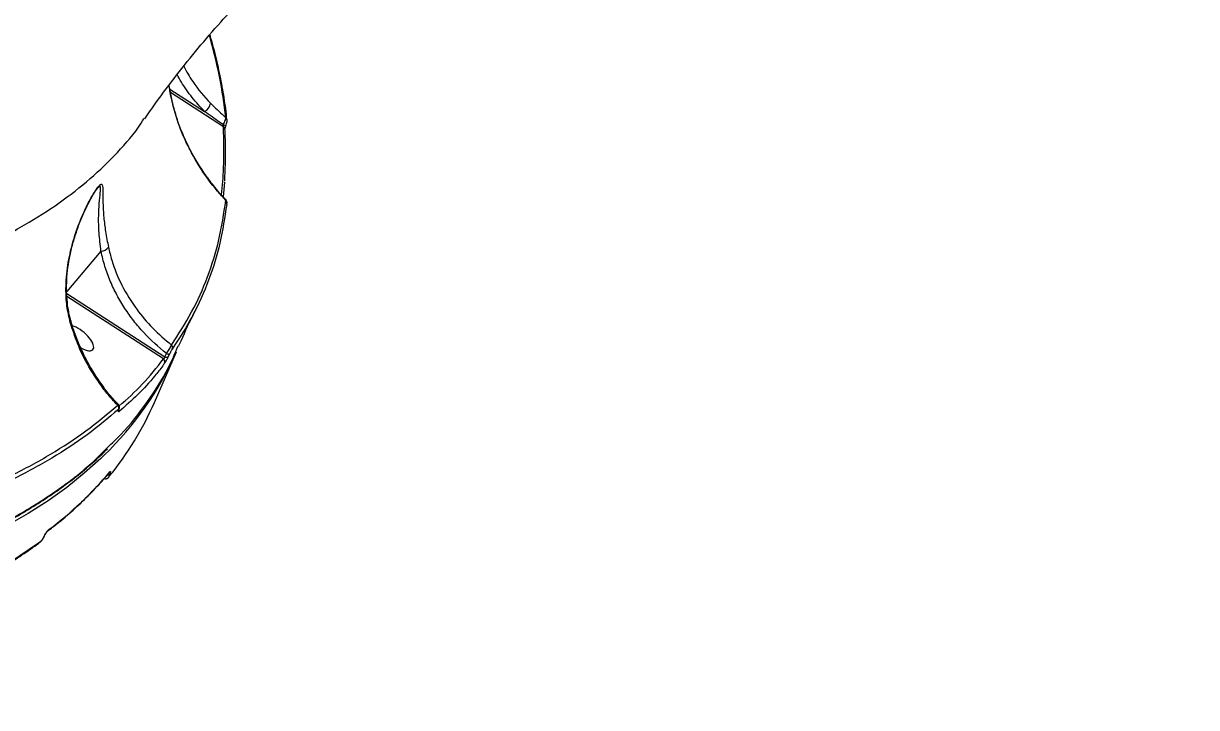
# Model space of a CAD drawing. Header units: millimetres. Extents: x -6521 to 6343, y -6174 to 4868.
# Drawn here: x -3438.6 to -3132.2, y 37.7 to 216.4 of the extents above; entities that cross this region are included whole.
import ezdxf

# ---------------------------------------------------------------- set-up
doc = ezdxf.new("R2010")
doc.units = ezdxf.units.MM
for name, color, linetype in [('DIKOM_ОБЪЕКТ', 7, 'Continuous'), ('DIKOM_РАЗМЕР_ЗОНА', 7, 'Continuous'), ('DIKOM_РАЗМЕР_ОБЪЕКТА', 7, 'Continuous')]:
    doc.layers.add(name, color=color, linetype=linetype)
doc.styles.add('style1', font='arial.ttf', dxfattribs={"width": 0.8})
doc.dimstyles.new('1-50', dxfattribs={"dimtxt": 300, "dimasz": 200, "dimexe": 100, "dimexo": 0, "dimgap": 100, "dimtad": 1, "dimtxsty": 'style1', "dimcen": 200, "dimclrd": 7, "dimclre": 7, "dimclrt": 7, "dimadec": 1, "dimazin": 2, "dimtfac": 1, "dimtmove": 0, "dimatfit": 2, "dimfxl": 0, "dimlwd": 25, "dimlwe": 18, "dimarcsym": 0})

# ---------------------------------------------------------------- blocks, each defined once
blk = doc.blocks.new('*D11')
at = {"layer": 'Defpoints', "color": 0, "transparency": 16777216}
for p in [(2818.82, 364.95), (-5102.52, -1661.02), (-5102.52, -4861.8)]:
    blk.add_point(p, dxfattribs=at)
at = {"layer": 'DIKOM_РАЗМЕР_ОБЪЕКТА', "color": 7, "lineweight": 18, "transparency": 16777216}
for p, q in [((2818.82, 364.95), (2818.82, -4961.8)), ((-5102.52, -1661.02), (-5102.52, -4961.8))]:
    blk.add_line(p, q, dxfattribs=at)
at = {"layer": 'DIKOM_РАЗМЕР_ОБЪЕКТА', "color": 7, "lineweight": 25, "transparency": 16777216}
blk.add_line((2618.82, -4861.8), (-4902.52, -4861.8), dxfattribs=at)
at = {"layer": 'DIKOM_РАЗМЕР_ОБЪЕКТА', "color": 7, "transparency": 16777216}
for points in [[(-4902.52, -4828.46), (-4902.52, -4895.13), (-5102.52, -4861.8)], [(2618.82, -4828.46), (2618.82, -4895.13), (2818.82, -4861.8)]]:
    blk.add_solid(points, dxfattribs=at)
at = {"layer": 'DIKOM_РАЗМЕР_ОБЪЕКТА', "color": 7, "transparency": 16777216, "insert": (-736, -4608.63), "char_height": 300, "attachment_point": 5, "style": 'style1'}
blk.add_mtext('7900', dxfattribs=at)
blk = doc.blocks.new('*D12')
at = {"layer": 'Defpoints', "color": 0, "transparency": 16777216}
for p in [(918.99, 3251.45), (5268.57, 3251.45), (-3684.78, -1936.75)]:
    blk.add_point(p, dxfattribs=at)
at = {"layer": 'DIKOM_РАЗМЕР_ОБЪЕКТА', "color": 7, "lineweight": 18, "transparency": 16777216}
for p, q in [((918.99, 3251.45), (5368.57, 3251.45)), ((-3684.78, -1936.75), (5368.57, -1936.75))]:
    blk.add_line(p, q, dxfattribs=at)
at = {"layer": 'DIKOM_РАЗМЕР_ОБЪЕКТА', "color": 7, "lineweight": 25, "transparency": 16777216}
blk.add_line((5268.57, -1736.75), (5268.57, 3051.45), dxfattribs=at)
at = {"layer": 'DIKOM_РАЗМЕР_ОБЪЕКТА', "color": 7, "transparency": 16777216}
for points in [[(5235.23, 3051.45), (5301.9, 3051.45), (5268.57, 3251.45)], [(5235.23, -1736.75), (5301.9, -1736.75), (5268.57, -1936.75)]]:
    blk.add_solid(points, dxfattribs=at)
at = {"layer": 'DIKOM_РАЗМЕР_ОБЪЕКТА', "color": 7, "transparency": 16777216, "insert": (5015.39, 711.25), "char_height": 300, "attachment_point": 5, "rotation": 90, "style": 'style1'}
blk.add_mtext('5150', dxfattribs=at)
blk = doc.blocks.new('*D13')
at = {"layer": 'Defpoints', "color": 0, "transparency": 16777216}
for p in [(1683.24, 4867.99), (-4359.52, -3960.36), (6242.61, -3960.36)]:
    blk.add_point(p, dxfattribs=at)
at = {"layer": 'DIKOM_РАЗМЕР_ЗОНА', "color": 7, "lineweight": 18, "transparency": 16777216}
for p, q in [((1683.24, 4867.99), (6342.61, 4867.99)), ((-4359.52, -3960.36), (6342.61, -3960.36))]:
    blk.add_line(p, q, dxfattribs=at)
at = {"layer": 'DIKOM_РАЗМЕР_ЗОНА', "color": 7, "lineweight": 25, "transparency": 16777216}
blk.add_line((6242.61, 4667.99), (6242.61, -3760.36), dxfattribs=at)
at = {"layer": 'DIKOM_РАЗМЕР_ЗОНА', "color": 7, "transparency": 16777216}
for points in [[(6209.28, 4667.99), (6275.95, 4667.99), (6242.61, 4867.99)], [(6209.28, -3760.36), (6275.95, -3760.36), (6242.61, -3960.36)]]:
    blk.add_solid(points, dxfattribs=at)
at = {"layer": 'DIKOM_РАЗМЕР_ЗОНА', "color": 7, "transparency": 16777216, "insert": (5989.44, 630.24), "char_height": 300, "attachment_point": 5, "rotation": 90, "style": 'style1'}
blk.add_mtext('8850', dxfattribs=at)
blk = doc.blocks.new('*D14')
at = {"layer": 'Defpoints', "color": 0, "transparency": 16777216}
for p in [(4318.82, 257.45), (-6520.67, -1799.21), (4318.82, -6073.51)]:
    blk.add_point(p, dxfattribs=at)
at = {"layer": 'DIKOM_РАЗМЕР_ЗОНА', "color": 7, "lineweight": 18, "transparency": 16777216}
for p, q in [((4318.82, 257.45), (4318.82, -6173.51)), ((-6520.67, -1799.21), (-6520.67, -6173.51))]:
    blk.add_line(p, q, dxfattribs=at)
at = {"layer": 'DIKOM_РАЗМЕР_ЗОНА', "color": 7, "lineweight": 25, "transparency": 16777216}
blk.add_line((-6320.67, -6073.51), (4118.82, -6073.51), dxfattribs=at)
at = {"layer": 'DIKOM_РАЗМЕР_ЗОНА', "color": 7, "transparency": 16777216}
for points in [[(-6320.67, -6040.18), (-6320.67, -6106.84), (-6520.67, -6073.51)], [(4118.82, -6040.18), (4118.82, -6106.84), (4318.82, -6073.51)]]:
    blk.add_solid(points, dxfattribs=at)
at = {"layer": 'DIKOM_РАЗМЕР_ЗОНА', "color": 7, "transparency": 16777216, "insert": (-430.65, -5820.34), "char_height": 300, "attachment_point": 5, "style": 'style1'}
blk.add_mtext('10850', dxfattribs=at)

msp = doc.modelspace()

# ---------------------------------------------------------------- linework, layer by layer
at = {"layer": 'DIKOM_ОБЪЕКТ', "color": 7, "linetype": 'Continuous', "lineweight": 15}
for p, q in [((-3400.38, 199.225), (-3391.262, 193.347)), ((-3386.347, 189.384), (-3400.192, 198.31)), ((-3407.099, 191.499), (-3407.053, 191.57)), ((-3386.098, 174.909), (-3386.435, 171.122)), ((-3418.329, 156.878), (-3427.27, 146.41)), ((-3427.256, 145.857), (-3401.652, 129.349)), ((-3402.014, 128.788), (-3427.236, 145.05)), ((-3404.387, 117.412), (-3398.647, 130.666)), ((-3401.652, 129.349), (-3401.259, 130.158)), ((-3400.355, 130.192), (-3400.747, 129.385)), ((-3416.085, 98.616), (-3416.097, 98.589)), ((-3433.216, 82.346), (-3433.179, 82.431)), ((-3433.146, 82.431), (-3433.109, 82.516))]:
    msp.add_line(p, q, dxfattribs=at)
at = {"layer": 'DIKOM_ОБЪЕКТ', "color": 7, "linetype": 'Continuous', "lineweight": 15, "flags": 128}
for points in [[(-3426.339, 138.284), (-3426.231, 138.409), (-3426.205, 138.515), (-3426.206, 138.525)], [(-3413.691, 115.371), (-3413.617, 115.493), (-3413.605, 115.522)], [(-3417.517, 103.606), (-3418.409, 102.746), (-3422.684, 98.903), (-3427.264, 95.228), (-3432.143, 91.724), (-3437.32, 88.393), (-3442.788, 85.238)], [(-3416.262, 97.94), (-3416.231, 97.981), (-3416.149, 98.127)], [(-3416.135, 99.097), (-3416.101, 99.141), (-3416.014, 99.293)]]:
    msp.add_lwpolyline(points, dxfattribs=at)
at = {"layer": 'DIKOM_ОБЪЕКТ', "color": 7, "linetype": 'Continuous', "lineweight": 15}
for centre, radius, start, end in [((-3393.07, 196.301), 3.463, 301.46391, 346.98728), ((-3385.303, 192.517), 2.787, 247.09466, 262.14562), ((-3386.217, 191.125), 0.817, 8.17455, 52.3815), ((-3386.742, 188.681), 0.806, 5.10163, 60.62351), ((-3386.257, 169.504), 0.84, 334.59639, 50.98065), ((-3418.483, 159.499), 2.626, 273.36003, 323.23522), ((-3400.579, 131.723), 0.943, 335.82701, 46.29813), ((-3476.753, 165.024), 85.329, 313.96401, 336.256), ((-3402.609, 128.023), 0.969, 336.31238, 52.1383), ((-3401.228, 130.065), 0.832, 239.2945, 305.2614), ((-3400.833, 130.871), 0.831, 239.14034, 305.13427), ((-3417.862, 121.275), 0.293, 299.64619, 349.72015), ((-3480.094, 150.355), 82.564, 320.75874, 336.48384), ((-3414.678, 116.011), 1, 336.2449, 43.65699), ((-3414.471, 115.431), 0.957, 334.37579, 16.22303), ((-3491.137, 162.612), 98.248, 307.06612, 319.87338), ((-3416.483, 99.103), 0.643, 254.8223, 306.87097), ((-3416.468, 99.125), 0.637, 255.40166, 306.94751), ((-3432.64, 84.524), 0.784, 307.06197, 336.84627), ((-3520.55, 201.876), 148.484, 287.3594, 305.64382), ((-3434.74, 81.517), 0.781, 306.71335, 336.90615), ((-3433.333, 82.512), 0.204, 305.1729, 336.51898), ((-3433.296, 82.598), 0.204, 305.19022, 337.58402)]:
    msp.add_arc(centre, radius, start, end, dxfattribs=at)
for start_param, end_param in [(0.1419857, 2.4055026), (5.122502, 6.425171)]:
    msp.add_ellipse((-3423.99, 134.251), major_axis=(3.564, -3.012), ratio=0.4016192, start_param=start_param, end_param=end_param, dxfattribs=at)
for points, knots in [([(-3406.919, 191.478), (-3405.945, 192.885), (-3403.282, 196.733), (-3398.627, 202.877), (-3392.994, 209.892), (-3387.339, 216.502), (-3383.426, 220.716), (-3381.584, 222.701)], [0, 0, 0, 0, 0.1304841, 0.3567453, 0.5807889, 0.802555, 1, 1, 1, 1]), ([(-3385.719, 191.772), (-3386.181, 195.338), (-3387.092, 202.363), (-3389.05, 209.685), (-3390.013, 213.29)], [0, 0, 0, 0, 0.5076766, 1, 1, 1, 1]), ([(-3385.447, 191.234), (-3385.543, 192.2), (-3385.825, 195.037), (-3386.609, 199.84), (-3387.803, 205.632), (-3388.906, 210.165), (-3389.702, 212.786), (-3389.897, 213.426)], [0, 0, 0, 0, 0.1346104, 0.3952324, 0.6558801, 0.9159747, 1, 1, 1, 1]), ([(-3391.262, 193.347), (-3392.374, 194.567), (-3394.61, 197.021), (-3396.962, 200.308), (-3398.082, 202.389), (-3398.436, 203.048)], [0, 0, 0, 0, 0.4033696, 0.8111104, 1, 1, 1, 1]), ([(-3396.698, 205.209), (-3395.968, 203.845), (-3394.111, 200.371), (-3391.364, 197.353), (-3389.696, 195.521)], [0, 0, 0, 0, 0.3927719, 1, 1, 1, 1]), ([(-3385.728, 170.156), (-3386.462, 170.963), (-3388.993, 173.749), (-3392.82, 179.02), (-3396.514, 185.918), (-3399.209, 193.049), (-3400.099, 197.799), (-3400.549, 200.198)], [0, 0, 0, 0, 0.0949208, 0.3276195, 0.5657309, 0.7806022, 1, 1, 1, 1]), ([(-3399.102, 193.69), (-3399.275, 194.279), (-3399.817, 196.12), (-3400.281, 198.319), (-3400.473, 199.923), (-3400.513, 200.254)], [0, 0, 0, 0, 0.2720851, 0.8500413, 1, 1, 1, 1]), ([(-3385.682, 170.327), (-3385.862, 170.508), (-3387.012, 171.661), (-3388.927, 173.974), (-3391.394, 177.256), (-3393.597, 180.709), (-3395.546, 184.283), (-3397.197, 187.951), (-3398.391, 191.093), (-3398.919, 193.022), (-3399.102, 193.69)], [0, 0, 0, 0, 0.0278037, 0.1774073, 0.3270327, 0.4766597, 0.6263027, 0.775297, 0.9221897, 1, 1, 1, 1]), ([(-3386.388, 189.95), (-3386.726, 190.181), (-3388.364, 191.301), (-3389.98, 192.441), (-3391.262, 193.347)], [0, 0, 0, 0, 0.2060479, 1, 1, 1, 1]), ([(-3389.696, 195.521), (-3388.585, 194.413), (-3387.303, 193.134), (-3385.905, 191.932), (-3385.719, 191.772)], [0, 0, 0, 0, 0.8666455, 1, 1, 1, 1]), ([(-3576.309, 138.381), (-3571.113, 138.238), (-3560.721, 137.952), (-3545.674, 138.208), (-3531.065, 138.972), (-3516.48, 140.341), (-3502.068, 142.369), (-3487.961, 145.12), (-3474.545, 148.55), (-3461.905, 152.677), (-3450.11, 157.502), (-3439.537, 162.86), (-3430.174, 168.698), (-3421.947, 174.94), (-3414.726, 181.796), (-3409.771, 187.327), (-3407.58, 190.749), (-3407.099, 191.499)], [0, 0, 0, 0, 0.0645617, 0.1291228, 0.1943268, 0.2595306, 0.3316122, 0.4037492, 0.47583, 0.5500354, 0.6243027, 0.6985069, 0.7683204, 0.8381869, 0.9079997, 0.9798274, 1, 1, 1, 1]), ([(-3386.388, 189.95), (-3386.278, 190.153), (-3386.058, 190.56), (-3385.828, 191.141), (-3385.724, 191.545), (-3385.72, 191.715), (-3385.719, 191.772)], [0, 0, 0, 0, 0.2865034, 0.5730578, 0.856913, 1, 1, 1, 1]), ([(-3386.347, 189.384), (-3386.349, 189.394), (-3386.357, 189.441), (-3386.371, 189.56), (-3386.384, 189.749), (-3386.386, 189.882), (-3386.388, 189.95)], [0, 0, 0, 0, 0.0804533, 0.3668965, 0.6762829, 1, 1, 1, 1]), ([(-3385.751, 189.584), (-3385.707, 189.697), (-3385.589, 190), (-3385.446, 190.547), (-3385.367, 190.947), (-3385.409, 191.191), (-3385.415, 191.226)], [0, 0, 0, 0, 0.2012498, 0.5382829, 0.9351863, 1, 1, 1, 1]), ([(-3386.847, 171.602), (-3386.624, 173.921), (-3386.076, 179.604), (-3386.246, 185.747), (-3386.347, 189.384)], [0, 0, 0, 0, 0.4080423, 1, 1, 1, 1]), ([(-3386.017, 175.204), (-3385.936, 177.06), (-3385.771, 180.837), (-3385.781, 185.372), (-3385.926, 188.081), (-3385.962, 188.749)], [0, 0, 0, 0, 0.4210767, 0.8571173, 1, 1, 1, 1]), ([(-3385.938, 188.738), (-3385.938, 188.741), (-3385.939, 188.747), (-3385.933, 188.83), (-3385.91, 188.983), (-3385.853, 189.238), (-3385.772, 189.517), (-3385.705, 189.693), (-3385.681, 189.755)], [0, 0, 0, 0, 0.0971424, 0.2200827, 0.3792146, 0.6006891, 0.859244, 1, 1, 1, 1]), ([(-3426.339, 138.284), (-3426.671, 139.712), (-3427.334, 142.57), (-3427.586, 147.629), (-3427.122, 153.247), (-3425.916, 158.667), (-3424.39, 163.31), (-3422.786, 167.198), (-3421.191, 170.37), (-3419.839, 172.651), (-3418.885, 173.991), (-3418.238, 174.566), (-3417.951, 174.319), (-3417.851, 173.586), (-3417.838, 172.099), (-3417.839, 169.586), (-3417.657, 165.956), (-3417.187, 162.089), (-3416.648, 159.314), (-3416.379, 157.927)], [0, 0, 0, 0, 0.0638304, 0.1277692, 0.215881, 0.3041199, 0.3656048, 0.4271883, 0.4882516, 0.5268751, 0.5576008, 0.5885654, 0.6243067, 0.6585498, 0.6928958, 0.7748892, 0.8569907, 0.9285277, 1, 1, 1, 1]), ([(-3421.044, 170.467), (-3421.005, 170.542), (-3420.749, 171.031), (-3420.289, 171.806), (-3419.749, 172.663), (-3419.384, 173.178), (-3419.259, 173.328), (-3419.23, 173.362)], [0, 0, 0, 0, 0.0606384, 0.3919665, 0.6801079, 0.9264728, 1, 1, 1, 1]), ([(-3419.148, 173.477), (-3419.166, 173.459), (-3419.192, 173.431), (-3419.226, 173.383), (-3419.237, 173.367)], [0, 0, 0, 0, 0.6672446, 1, 1, 1, 1]), ([(-3418.329, 156.878), (-3418.523, 158.516), (-3418.917, 161.834), (-3418.978, 165.96), (-3418.798, 169.462), (-3418.543, 171.725), (-3418.416, 173.077), (-3418.41, 173.769), (-3418.594, 174.002), (-3418.926, 173.739), (-3419.123, 173.507), (-3419.148, 173.477)], [0, 0, 0, 0, 0.196494, 0.3980468, 0.5646568, 0.7339297, 0.8023639, 0.871906, 0.9431915, 0.9927502, 1, 1, 1, 1]), ([(-3426.15, 138.543), (-3426.262, 138.93), (-3426.61, 140.125), (-3426.984, 142.287), (-3427.277, 145.036), (-3427.346, 147.979), (-3427.179, 151.072), (-3426.739, 154.298), (-3426.042, 157.643), (-3425.078, 161.063), (-3423.968, 164.191), (-3422.852, 166.846), (-3421.903, 168.868), (-3421.305, 169.982), (-3421.044, 170.467)], [0, 0, 0, 0, 0.0372009, 0.1150209, 0.1977009, 0.2853634, 0.3774822, 0.4736732, 0.5755221, 0.6827752, 0.7926668, 0.8753858, 0.945807, 1, 1, 1, 1]), ([(-3399.927, 132.405), (-3398.088, 135.244), (-3394.41, 140.922), (-3390.345, 150.145), (-3387.274, 159.832), (-3386.243, 166.715), (-3385.728, 170.156)], [0, 0, 0, 0, 0.2484751, 0.4969499, 0.7484749, 1, 1, 1, 1]), ([(-3385.498, 169.144), (-3386.007, 165.739), (-3387.025, 158.928), (-3390.065, 149.257), (-3394.13, 139.973), (-3397.856, 134.216), (-3399.718, 131.337)], [0, 0, 0, 0, 0.2484765, 0.4969545, 0.7484774, 1, 1, 1, 1]), ([(-3385.728, 170.156), (-3385.697, 170.236), (-3385.663, 170.323), (-3385.698, 170.31), (-3385.701, 170.309)], [0, 0, 0, 0, 0.9144226, 1, 1, 1, 1]), ([(-3385.426, 169.416), (-3385.42, 169.455), (-3385.402, 169.565), (-3385.421, 169.792), (-3385.502, 170.075), (-3385.634, 170.233), (-3385.699, 170.31)], [0, 0, 0, 0, 0.1483526, 0.4118315, 0.7101904, 1, 1, 1, 1]), ([(-3401.259, 130.158), (-3403.293, 131.929), (-3406.371, 134.608), (-3409.802, 138.701), (-3412.16, 141.984), (-3414.218, 145.452), (-3415.965, 149.117), (-3417.389, 152.928), (-3418.016, 155.561), (-3418.329, 156.878)], [0, 0, 0, 0, 0.2403999, 0.3636785, 0.4869553, 0.6133614, 0.7397639, 0.8698827, 1, 1, 1, 1]), ([(-3416.379, 157.927), (-3416.109, 156.799), (-3415.297, 153.409), (-3413.02, 147.883), (-3409.35, 141.961), (-3404.965, 136.72), (-3401.616, 133.852), (-3399.927, 132.405)], [0, 0, 0, 0, 0.1165798, 0.3502649, 0.5897063, 0.7930862, 1, 1, 1, 1]), ([(-3398.025, 132.091), (-3397.819, 132.563), (-3396.504, 135.569), (-3395.026, 138.825), (-3393.611, 141.563), (-3393.476, 141.824)], [0, 0, 0, 0, 0.1439504, 0.9183853, 1, 1, 1, 1]), ([(-3417.717, 121.02), (-3419.015, 122.886), (-3421.638, 126.655), (-3424.486, 132.505), (-3425.759, 136.476), (-3426.339, 138.284)], [0, 0, 0, 0, 0.3481756, 0.7031377, 1, 1, 1, 1]), ([(-3417.527, 121.255), (-3418.234, 122.235), (-3419.716, 124.288), (-3421.671, 127.601), (-3423.458, 131.126), (-3424.94, 134.767), (-3425.822, 137.252), (-3426.144, 138.523), (-3426.148, 138.539)], [0, 0, 0, 0, 0.1847111, 0.3869315, 0.5900811, 0.7937405, 0.9973553, 1, 1, 1, 1]), ([(-3416.63, 105.634), (-3415.437, 106.762), (-3411.533, 110.453), (-3406.212, 117.381), (-3401.197, 125.084), (-3399.002, 130.228), (-3398.178, 132.159)], [0, 0, 0, 0, 0.1445567, 0.4732724, 0.8022552, 1, 1, 1, 1]), ([(-3401.259, 130.158), (-3401.136, 130.33), (-3400.889, 130.675), (-3400.519, 131.254), (-3400.208, 131.792), (-3400.014, 132.179), (-3399.95, 132.346), (-3399.927, 132.405)], [0, 0, 0, 0, 0.2223445, 0.4448148, 0.6638127, 0.8806244, 1, 1, 1, 1]), ([(-3413.556, 116.503), (-3411.493, 118.331), (-3407.255, 122.086), (-3403.792, 126.515), (-3402.014, 128.788)], [0, 0, 0, 0, 0.4866438, 1, 1, 1, 1]), ([(-3402.014, 128.788), (-3401.98, 128.794), (-3401.914, 128.806), (-3401.819, 128.878), (-3401.758, 128.96), (-3401.715, 129.041), (-3401.689, 129.109), (-3401.66, 129.222), (-3401.656, 129.293), (-3401.652, 129.349)], [0, 0, 0, 0, 0.2066497, 0.4047965, 0.5395053, 0.5905376, 0.7293065, 0.7856003, 1, 1, 1, 1]), ([(-3400.747, 129.385), (-3400.815, 129.249), (-3400.949, 128.975), (-3401.183, 128.532), (-3401.405, 128.134), (-3401.594, 127.817), (-3401.68, 127.693), (-3401.721, 127.633)], [0, 0, 0, 0, 0.2064339, 0.4133711, 0.61425, 0.8134756, 1, 1, 1, 1]), ([(-3399.718, 131.337), (-3399.74, 131.305), (-3399.79, 131.231), (-3399.904, 131.041), (-3400.053, 130.777), (-3400.215, 130.474), (-3400.308, 130.286), (-3400.355, 130.192)], [0, 0, 0, 0, 0.1487494, 0.3487345, 0.5572934, 0.7790096, 1, 1, 1, 1]), ([(-3401.721, 127.633), (-3401.887, 127.41), (-3402.714, 126.293), (-3404.941, 123.488), (-3408.62, 119.399), (-3411.944, 116.479), (-3413.608, 115.017)], [0, 0, 0, 0, 0.0480635, 0.2403233, 0.6198807, 1, 1, 1, 1]), ([(-3413.954, 116.701), (-3414.937, 117.737), (-3416.253, 119.124), (-3417.421, 120.637), (-3417.717, 121.02)], [0, 0, 0, 0, 0.7468112, 1, 1, 1, 1]), ([(-3413.755, 116.881), (-3414.258, 117.389), (-3415.522, 118.667), (-3416.773, 120.137), (-3417.49, 121.12), (-3417.569, 121.229)], [0, 0, 0, 0, 0.3700587, 0.9304082, 1, 1, 1, 1]), ([(-3452.711, 93.514), (-3448.965, 95.103), (-3441.472, 98.282), (-3431.363, 103.827), (-3422.038, 109.891), (-3416.649, 114.431), (-3413.954, 116.701)], [0, 0, 0, 0, 0.2486152, 0.497231, 0.7486153, 1, 1, 1, 1]), ([(-3413.954, 116.701), (-3413.888, 116.772), (-3413.793, 116.873), (-3413.795, 116.849), (-3413.796, 116.841)], [0, 0, 0, 0, 0.692372, 1, 1, 1, 1]), ([(-3413.611, 115.525), (-3413.562, 115.658), (-3413.484, 115.872), (-3413.47, 116.242), (-3413.561, 116.562), (-3413.673, 116.783), (-3413.776, 116.857), (-3413.781, 116.861)], [0, 0, 0, 0, 0.3452645, 0.5559091, 0.7610336, 0.9882576, 1, 1, 1, 1]), ([(-3413.762, 115.608), (-3416.429, 113.358), (-3421.764, 108.859), (-3431.049, 102.798), (-3441.191, 97.212), (-3448.775, 93.99), (-3452.566, 92.379)], [0, 0, 0, 0, 0.248617, 0.4972327, 0.7486175, 1, 1, 1, 1]), ([(-3413.608, 115.017), (-3413.655, 114.986), (-3413.75, 114.923), (-3413.789, 115.015), (-3413.756, 115.187), (-3413.705, 115.33), (-3413.691, 115.371)], [0, 0, 0, 0, 0.2927053, 0.5849412, 0.8819378, 1, 1, 1, 1]), ([(-3413.691, 115.371), (-3413.675, 115.416), (-3413.636, 115.529), (-3413.622, 115.64), (-3413.658, 115.686), (-3413.728, 115.634), (-3413.762, 115.608)], [0, 0, 0, 0, 0.1835705, 0.4626581, 0.731004, 1, 1, 1, 1]), ([(-3413.635, 115.43), (-3413.635, 115.429), (-3413.637, 115.422), (-3413.631, 115.45), (-3413.612, 115.501), (-3413.602, 115.528)], [0, 0, 0, 0, 0.0481486, 0.5061347, 1, 1, 1, 1]), ([(-3645.543, 68.064), (-3644.137, 67.85), (-3639.336, 67.119), (-3631.25, 66.054), (-3621.307, 64.866), (-3611.521, 63.868), (-3601.903, 63.049), (-3592.456, 62.411), (-3583.174, 61.953), (-3574.054, 61.673), (-3565.092, 61.573), (-3556.287, 61.652), (-3547.636, 61.91), (-3539.138, 62.347), (-3530.788, 62.964), (-3522.596, 63.761), (-3514.585, 64.734), (-3506.792, 65.883), (-3499.237, 67.203), (-3491.923, 68.693), (-3484.849, 70.354), (-3478.01, 72.185), (-3471.403, 74.188), (-3465.028, 76.362), (-3458.883, 78.709), (-3452.966, 81.228), (-3447.276, 83.922), (-3441.815, 86.789), (-3436.596, 89.823), (-3431.642, 93.013), (-3426.968, 96.346), (-3422.598, 99.826), (-3419.157, 102.811), (-3417.279, 104.691), (-3416.66, 105.311)], [0, 0, 0, 0, 0.0135244, 0.0461656, 0.0788173, 0.1113221, 0.143678, 0.1759208, 0.2080885, 0.2402171, 0.2723433, 0.304497, 0.3367093, 0.3690166, 0.4014562, 0.4340637, 0.466743, 0.4993216, 0.5317393, 0.5640327, 0.596238, 0.6283916, 0.6605296, 0.6926846, 0.7248837, 0.7571618, 0.7895541, 0.822096, 0.8547588, 0.8873719, 0.9197909, 0.9520586, 0.9842098, 1, 1, 1, 1]), ([(-3645.056, 68.485), (-3641.069, 67.912), (-3630.328, 66.368), (-3613.202, 64.442), (-3593.869, 62.893), (-3574.939, 62.07), (-3556.491, 61.993), (-3538.604, 62.686), (-3521.671, 64.132), (-3505.728, 66.308), (-3490.788, 69.177), (-3476.607, 72.784), (-3463.269, 77.149), (-3450.846, 82.278), (-3439.593, 88.047), (-3429.59, 94.459), (-3421.924, 100.292), (-3418.013, 104.239), (-3416.63, 105.634)], [0, 0, 0, 0, 0.0385428, 0.1038339, 0.1691752, 0.2344665, 0.3016539, 0.3688964, 0.4360838, 0.501375, 0.5667164, 0.6320077, 0.6991952, 0.7664376, 0.8336251, 0.8989152, 0.964256, 1, 1, 1, 1]), ([(-3432.163, 83.902), (-3431.382, 84.507), (-3429.121, 86.259), (-3425.585, 89.275), (-3421.652, 92.999), (-3418.529, 96.289), (-3416.764, 98.359), (-3416.134, 99.097)], [0, 0, 0, 0, 0.1293169, 0.3744336, 0.6194509, 0.8643332, 1, 1, 1, 1]), ([(-3416.097, 98.589), (-3416.133, 98.503), (-3416.204, 98.331), (-3416.26, 98.149), (-3416.27, 98.045), (-3416.234, 98.032), (-3416.176, 98.097), (-3416.149, 98.127)], [0, 0, 0, 0, 0.1951962, 0.3901128, 0.593268, 0.8110723, 1, 1, 1, 1]), ([(-3416.137, 99.093), (-3416.135, 99.097), (-3416.129, 99.104), (-3416.132, 99.1), (-3416.134, 99.098)], [0, 0, 0, 0, 0.4939557, 1, 1, 1, 1]), ([(-3416.014, 99.293), (-3415.974, 99.337), (-3415.887, 99.43), (-3415.832, 99.413), (-3415.846, 99.263), (-3415.928, 98.995), (-3416.033, 98.742), (-3416.085, 98.616)], [0, 0, 0, 0, 0.1890166, 0.4045227, 0.6068575, 0.8033606, 1, 1, 1, 1]), ([(-3417.463, 97.559), (-3417.423, 97.54), (-3417.283, 97.476), (-3417.029, 97.482), (-3416.759, 97.547), (-3416.547, 97.662), (-3416.388, 97.797), (-3416.304, 97.883), (-3416.266, 97.936), (-3416.263, 97.94)], [0, 0, 0, 0, 0.0915855, 0.3137483, 0.5007684, 0.6678862, 0.821194, 0.9852443, 1, 1, 1, 1]), ([(-3433.179, 82.431), (-3433.152, 82.49), (-3433.061, 82.694), (-3432.855, 83.068), (-3432.559, 83.518), (-3432.223, 83.947), (-3432.026, 84.121), (-3431.919, 84.216)], [0, 0, 0, 0, 0.0796167, 0.2757266, 0.4707489, 0.7105379, 1, 1, 1, 1]), ([(-3433.106, 82.52), (-3433.095, 82.546), (-3433.056, 82.64), (-3432.978, 82.795), (-3432.91, 82.91), (-3432.888, 82.946)], [0, 0, 0, 0, 0.2059225, 0.7480105, 1, 1, 1, 1]), ([(-3432.888, 82.946), (-3432.856, 83.002), (-3432.762, 83.167), (-3432.579, 83.434), (-3432.373, 83.699), (-3432.212, 83.863), (-3432.179, 83.888), (-3432.168, 83.898)], [0, 0, 0, 0, 0.108312, 0.3257481, 0.5863438, 0.8499636, 1, 1, 1, 1]), ([(-3476.682, 59.74), (-3475.55, 60.118), (-3472.268, 61.217), (-3467.016, 63.165), (-3461.01, 65.637), (-3455.254, 68.277), (-3449.749, 71.081), (-3444.5, 74.046), (-3439.601, 77.117), (-3436.251, 79.433), (-3434.54, 80.694), (-3434.273, 80.891)], [0, 0, 0, 0, 0.0688331, 0.1996411, 0.3304429, 0.4612277, 0.5919876, 0.7227185, 0.8534111, 0.9771208, 1, 1, 1, 1]), ([(-3434.283, 80.898), (-3434.236, 80.929), (-3434.028, 81.068), (-3433.768, 81.383), (-3433.445, 81.848), (-3433.233, 82.219), (-3433.161, 82.412), (-3433.14, 82.469)], [0, 0, 0, 0, 0.0991987, 0.4363516, 0.684821, 0.9082442, 1, 1, 1, 1]), ([(-3434.022, 81.21), (-3433.949, 81.273), (-3433.82, 81.385), (-3433.605, 81.66), (-3433.421, 81.941), (-3433.291, 82.177), (-3433.233, 82.307), (-3433.216, 82.346)], [0, 0, 0, 0, 0.3025244, 0.5346874, 0.7254803, 0.9171273, 1, 1, 1, 1])]:
    msp.add_open_spline(points, degree=3, knots=knots, dxfattribs=at)

# ---------------------------------------------------------------- dimensions: what is measured, and where the dimension line sits
at = {"layer": 'DIKOM_РАЗМЕР_ЗОНА'}
dim = msp.add_linear_dim(base=(6242.612, -3960.361), p1=(1683.243, 4867.991), p2=(-4359.523, -3960.361), angle=90, text='8850', dimstyle='1-50', dxfattribs=at)
dim.commit()
dim.dimension.update_dxf_attribs({"geometry": '*D13', "text_midpoint": (6242.612, 630.237), "dimtype": 160})
dim = msp.add_linear_dim(base=(4318.818, -6073.511), p1=(-6520.672, -1799.212), p2=(4318.818, 257.446), text='10850', dimstyle='1-50', dxfattribs=at)
dim.commit()
dim.dimension.update_dxf_attribs({"geometry": '*D14', "text_midpoint": (-430.645, -6073.511), "dimtype": 160})
at = {"layer": 'DIKOM_РАЗМЕР_ОБЪЕКТА'}
dim = msp.add_linear_dim(base=(5268.566, 3251.455), p1=(-3684.783, -1936.746), p2=(918.989, 3251.455), angle=90, text='5150', dimstyle='1-50', dxfattribs=at)
dim.commit()
dim.dimension.update_dxf_attribs({"geometry": '*D12', "text_midpoint": (5268.566, 711.247), "dimtype": 160})
dim = msp.add_linear_dim(base=(-5102.518, -4861.797), p1=(2818.818, 364.955), p2=(-5102.518, -1661.024), text='7900', dimstyle='1-50', dxfattribs=at)
dim.commit()
dim.dimension.update_dxf_attribs({"geometry": '*D11', "text_midpoint": (-736.001, -4861.797), "dimtype": 160})

doc.saveas('drawing.dxf')
